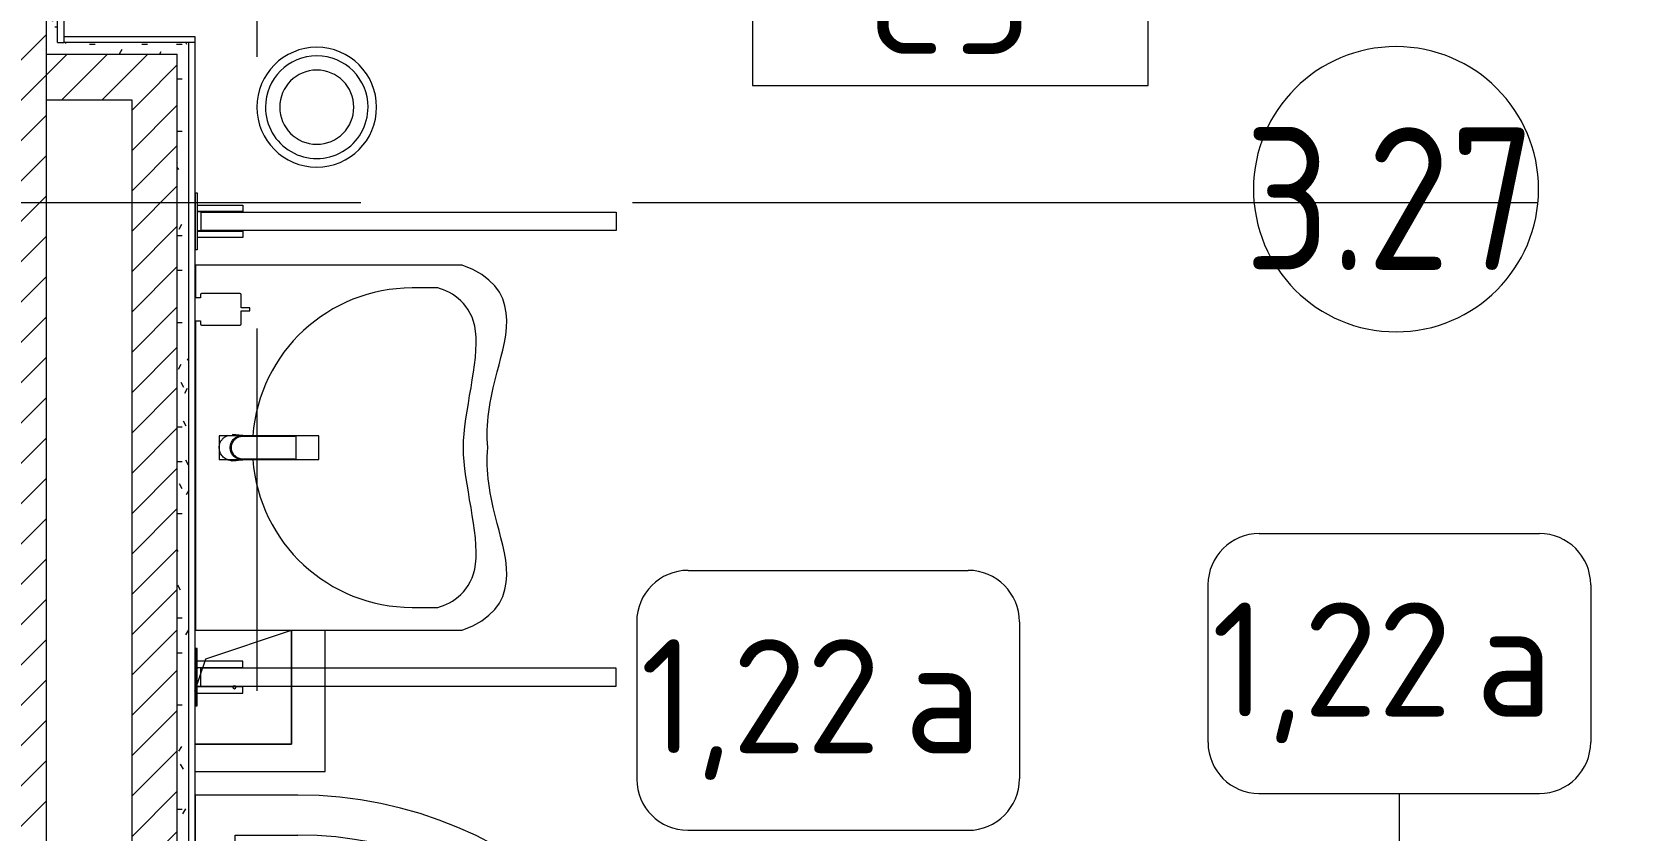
# Model space of a CAD drawing. Header units: millimetres. Extents: x 957 to 67880, y -2706 to 27400.
# Drawn here: x 36736 to 39536, y 6700 to 8099 of the extents above; entities that cross this region are included whole.
import ezdxf

# ---------------------------------------------------------------- set-up
doc = ezdxf.new("R2010")
doc.units = ezdxf.units.MM
doc.linetypes.add('Осевая', pattern=[3175, 635, -476.25, 1587.5, -476.25])
for name, color, linetype, lineweight in [('0-1', 7, 'Continuous', 9), ('A-AREA-IDEN', 7, 'Continuous', 9), ('A-GENM', 7, 'Continuous', 9), ('A-GENM-IDEN', 7, 'Continuous', 9), ('A-WALL', 7, 'Continuous', 9), ('I-FURN-IDEN', 7, 'Continuous', 9), ('I-WALL', 7, 'Continuous', 9), ('P-SANR-FIXT-2', 7, 'Continuous', 13), ('Оси-2', 7, 'Осевая', 9)]:
    doc.layers.add(name, color=color, linetype=linetype, lineweight=lineweight)
doc.layers.add('A-WALL-1', color=9, linetype='Continuous', lineweight=9, true_color=0x808080)
doc.layers.add('P-SANR-FIXT-1', color=9, linetype='Continuous', lineweight=13, true_color=0x808080)
doc.styles.add('GOST Common_3', font='GOST_Common.ttf', dxfattribs={"width": 0.9, "height": 250})
doc.styles.add('GOST Common_4', font='GOST_Common.ttf', dxfattribs={"height": 200})
pattern_1 = [(45, (-57529.54, 0), (-35.35534, 35.35534), [])]
pattern_2 = [(0, (-57529.542, 0), (121.92, 30.48), [10.058, -81.382, 10.058, -81.382, -487.68]), (0, (-57529.542, 0), (121.92, 30.48), [-182.88, 10.058, -172.822, 10.058, -81.382, -213.36]), (0, (-57529.542, 0), (121.92, 30.48), [-457.2, 10.058, -50.902, 10.058, -142.342]), (120, (-57483.822, 15.24), (-87.356454, 90.345817), [10.058, -81.382, 10.058, -81.382, -487.68]), (120, (-57483.822, 15.24), (-87.356454, 90.345817), [-182.88, 10.058, -172.822, 10.058, -81.382, -213.36]), (120, (-57483.822, 15.24), (-87.356454, 90.345817), [-457.2, 10.058, -50.902, 10.058, -142.342]), (240, (-57468.582, 76.2), (-34.563546, -120.825817), [10.058, -81.382, 10.058, -81.382, -487.68]), (240, (-57468.582, 76.2), (-34.563546, -120.825817), [-182.88, 10.058, -172.822, 10.058, -81.382, -213.36]), (240, (-57468.582, 76.2), (-34.563546, -120.825817), [-457.2, 10.058, -50.902, 10.058, -142.342])]

# ---------------------------------------------------------------- blocks, each defined once
blk = doc.blocks.new('GM_Отверстие прямоугольное _в плите_ - Отверстие-V42-План расстановки мебели и оборудования 3 этажа в осях 23-33')
at = {"layer": 'A-GENM'}
for p, q in [((-50, 50), (100, 100)), ((100, 100), (100, -100)), ((100, -100), (100, 100)), ((-69, -7), (-50, 50)), ((100, -100), (-69, -100)), ((-69, -100), (100, -100))]:
    blk.add_line(p, q, dxfattribs=at)
for start, end in [(360, 180), (180, 360)]:
    blk.add_arc((0, 0), 2.5, start, end, dxfattribs=at)
blk = doc.blocks.new('смеситель для раковины - Default-30615600-План расстановки мебели и оборудования 3 этажа в осях 23-33')
at = {"layer": '0-1'}
for p, q in [((21, 151.6), (-21, 151.6)), ((20.3, 111.8), (-20.3, 111.8)), ((-22.8, 2.9), (-21.7, 15.4)), ((-20.7, 17.2), (-20.7, 16.7)), ((-20.3, 19.4), (-20.3, 15.8)), ((20.3, 15.8), (20.3, 19.4)), ((20.8, 16.7), (20.8, 17.2))]:
    blk.add_line(p, q, dxfattribs=at)
at = {"layer": '0-1', "flags": 128}
for points in [[(-21, 151.3), (-21, 147.9), (-21, 145.7), (-21, 145.2), (-21, 144.9), (-21, 144.8), (-21, 144.7), (-21, 144.7)], [(21, 89.1), (21, 88.6), (21, 88.3), (21, 88.3)], [(21.7, 15.4), (22.3, 8.3), (22.8, 2.9)]]:
    blk.add_lwpolyline(points, dxfattribs=at)
at = {"layer": 'P-SANR-FIXT-1'}
for p, q in [((21, 151.6), (-21, 151.6)), ((-21, 151.6), (-21, -23)), ((21, -23), (21, 151.6)), ((-20.3, 111.8), (-20.3, 111.8)), ((-20.3, 111.8), (-20.3, 109.7)), ((20.3, 109.7), (20.3, 111.8)), ((20.3, 111.8), (20.3, 111.8)), ((21.5, 12.6), (21.1, 17.1)), ((21.1, 17.1), (21.5, 12.6)), ((-21, -23), (21, -23))]:
    blk.add_line(p, q, dxfattribs=at)
at = {"layer": 'P-SANR-FIXT-1', "flags": 128}
for points in [[(-21, 144), (-21, 91), (-21, 37.9)], [(21, 37.9), (21, 91), (21, 144)], [(-20.3, 19.4), (-20.3, 60.2), (-20.3, 109.7)], [(20.3, 109.7), (20.3, 60.2), (20.3, 19.4)], [(21, 17.1), (21, 22.3), (21, 27.5), (21, 32.7), (21, 37.9)], [(-20.3, 15.8), (-20.3, 17.1), (-20.3, 18.4)], [(20.3, 18.4), (20.3, 17.1), (20.3, 15.8)], [(21, 15.1), (21, 15.6), (21, 16.1), (21, 16.6), (21, 17.1)], [(22.9, -1.8), (22.4, 2.9), (22, 7.6), (21.5, 12.3)], [(21.5, 12.3), (22, 7.6), (22.4, 2.9), (22.9, -1.8)]]:
    blk.add_lwpolyline(points, dxfattribs=at)
at = {"layer": 'P-SANR-FIXT-1'}
for centre, major_axis, ratio, start_param, end_param in [((-9809.3, 72.1), (-9788.3, 0.5), 0.986286, 3.135948, 3.138103), ((0, 17.2), (20.8, 0), 0.98634, 3.060685, 3.141593), ((0, 17.2), (20.8, 0), 0.98634, 3.141593, 3.383086), ((0, 17.2), (20.8, 0), 0.98634, 3.707105, 3.769911), ((0, 17.2), (20.8, 0), 0.98634, 5.654867, 5.717635), ((0, 17.2), (-20.8, 0), 0.98634, 2.900099, 3.141593), ((0, 17.2), (20.8, 0), 0.98634, 0, 0.080911), ((0, 17.2), (20.8, 0), 0.98634, 4.154533, 5.270098)]:
    blk.add_ellipse(centre, major_axis=major_axis, ratio=ratio, start_param=start_param, end_param=end_param, dxfattribs=at)
for points, knots in [([(-21, 151.6), (-21, 151.7), (-21, 151.5), (-21, 150.5), (-21, 148.7), (-21, 146.9), (-21, 145.2), (-21, 144.4), (-21, 144)], [0.4444444, 0.4444444, 0.4444444, 0.4444444, 0.5555556, 0.6666667, 0.7777778, 0.8888889, 0.9444444, 1, 1, 1, 1]), ([(21, 144), (21, 144.4), (21, 145.2), (21, 146.9), (21, 148.7), (21, 150.5), (21, 151.5), (21, 151.7), (21, 151.6)], [0, 0, 0, 0, 0.0555556, 0.1111111, 0.2222222, 0.3333333, 0.4444444, 0.5555556, 0.5555556, 0.5555556, 0.5555556]), ([(-21.8, 13.9), (-21.8, 14.6), (-21.7, 16.1), (-21.6, 18.9), (-21.5, 22.1), (-21.5, 25.2), (-21.4, 27.9), (-21.4, 30), (-21.4, 31.8), (-21.3, 33.4), (-21.3, 34.5), (-21.3, 35.6), (-21.3, 37), (-21.3, 38.7), (-21.2, 41), (-21.2, 44.2), (-21.2, 48.8), (-21.1, 54.3), (-21.1, 59.3), (-21.1, 63.2), (-21.1, 66.1), (-21.1, 68.8), (-21.1, 72.5), (-21, 78.9), (-21, 84.5), (-21, 88.1)], [0, 0, 0, 0, 0.083333, 0.166667, 0.25, 0.333333, 0.375, 0.416667, 0.458333, 0.479167, 0.5, 0.520833, 0.541667, 0.583333, 0.625, 0.666667, 0.708333, 0.75, 0.791667, 0.8125, 0.833333, 0.854167, 0.875, 0.916667, 1, 1, 1, 1]), ([(21, 88.1), (21, 84.5), (21, 78.9), (21.1, 72.5), (21.1, 68.8), (21.1, 66.1), (21.1, 63.2), (21.1, 59.3), (21.2, 54.3), (21.2, 48.8), (21.2, 44.2), (21.3, 41), (21.3, 38.7), (21.3, 37), (21.3, 35.6), (21.3, 34.5), (21.3, 33.4), (21.4, 31.8), (21.4, 30), (21.4, 27.9), (21.5, 25.2), (21.5, 22.1), (21.6, 18.9), (21.7, 16.1), (21.8, 14.6), (21.8, 13.9)], [0, 0, 0, 0, 0.083333, 0.125, 0.145833, 0.166667, 0.1875, 0.208333, 0.25, 0.291667, 0.333333, 0.375, 0.416667, 0.458333, 0.479167, 0.5, 0.520833, 0.541667, 0.583333, 0.625, 0.666667, 0.75, 0.833333, 0.916667, 1, 1, 1, 1]), ([(-21.6, 12.6), (-21.6, 12.3), (-21.7, 11.4), (-21.9, 9.3), (-22.1, 7.6), (-22.4, 5.3), (-22.6, 3), (-22.8, 1.4), (-22.9, 0.3)], [0.2588819, 0.2588819, 0.2588819, 0.2588819, 0.3, 0.4, 0.6, 0.7, 0.8, 1, 1, 1, 1]), ([(-22.6, 3.6), (-22.6, 3.8), (-22.5, 4.4), (-22.4, 5.5), (-22.3, 6.9), (-22.2, 8.4), (-22, 10.9), (-21.9, 12.9), (-21.8, 13.9)], [0.3178487, 0.3178487, 0.3178487, 0.3178487, 0.375, 0.5, 0.625, 0.75, 0.875, 1, 1, 1, 1]), ([(21, 15.1), (20.9, 14), (20.5, 11.7), (19.3, 8.5), (17.6, 5.5), (14.8, 1.9), (11.1, -0.9), (6.8, -2.8), (3.4, -3.6), (0, -3.8), (-4.5, -3.5), (-10.1, -1.7), (-14.7, 1.9), (-17.6, 5.5), (-19.3, 8.4), (-20.5, 11.7), (-20.9, 13.9), (-21, 15)], [0, 0, 0, 0, 0.055556, 0.111111, 0.166667, 0.222222, 0.333333, 0.388889, 0.444444, 0.5, 0.555556, 0.666667, 0.777778, 0.833333, 0.888889, 0.944444, 1, 1, 1, 1]), ([(20.3, 19.4), (20.3, 18.2), (20.2, 15.9), (19.3, 12.3), (18, 9.6), (16.8, 7.5), (15.7, 6), (14.5, 4.7), (12.8, 3), (10.4, 1.2), (7.1, -0.4), (2.4, -1.7), (-2.5, -1.7), (-7.1, -0.4), (-10.9, 1.5), (-13.6, 3.7), (-15.4, 5.7), (-16.5, 7.1), (-17.7, 9), (-18.9, 11.5), (-20, 15), (-20.3, 17.7), (-20.3, 19.4)], [0, 0, 0, 0, 0.055556, 0.111111, 0.166667, 0.194444, 0.222222, 0.25, 0.277778, 0.333333, 0.388889, 0.444444, 0.555556, 0.611111, 0.666667, 0.75, 0.770833, 0.791667, 0.833333, 0.875, 0.916667, 1, 1, 1, 1]), ([(20.3, 15.8), (20.3, 13.7), (19.8, 10.7), (17.9, 6.9), (16.3, 4.7), (14.8, 3.1), (13, 1.5), (11.1, 0.2), (9, -0.8), (7.3, -1.5), (5.5, -2), (3.6, -2.4), (1.4, -2.7), (-0.9, -2.7), (-3.3, -2.5), (-5.5, -2), (-7.7, -1.3), (-9.8, -0.4), (-11.7, 0.6), (-13.5, 1.9), (-15.1, 3.4), (-16.9, 5.4), (-19.5, 9.5), (-20.3, 13.2), (-20.3, 15.8)], [0, 0, 0, 0, 0.111111, 0.166667, 0.222222, 0.25, 0.277778, 0.333333, 0.361111, 0.388889, 0.416667, 0.444444, 0.479167, 0.513889, 0.548611, 0.583333, 0.618056, 0.652778, 0.6875, 0.722222, 0.756944, 0.791667, 0.861111, 1, 1, 1, 1]), ([(21.1, 19.2), (21.3, 18.6), (21.7, 16.8), (21.8, 15.1), (21.8, 13.9)], [0.8206896, 0.8206896, 0.8206896, 0.8206896, 0.8888889, 1, 1, 1, 1]), ([(22.9, 0.3), (22.8, 1.7), (22.5, 4.5), (22, 8.6), (21.7, 11.3), (21.6, 12.6)], [0, 0, 0, 0, 0.25, 0.5, 0.7345509, 0.7345509, 0.7345509, 0.7345509]), ([(21.6, 12.6), (21.6, 12), (21.8, 10.7), (22, 8.7), (22.2, 6.9), (22.4, 5.5), (22.5, 4.5), (22.6, 3.4), (22.7, 2.4), (22.8, 1.5), (22.9, 0.8), (22.9, 0.4), (22.9, 0.3)], [0.2653064, 0.2653064, 0.2653064, 0.2653064, 0.375, 0.5, 0.625, 0.6875, 0.75, 0.8125, 0.875, 0.9375, 0.96875, 1, 1, 1, 1]), ([(21.8, 13.9), (21.8, 13.3), (21.9, 11.9), (22, 10), (22.2, 8.4), (22.2, 7.3), (22.3, 6.4), (22.4, 5.2), (22.6, 3.7), (22.8, 2), (22.9, 0.8), (22.9, 0.3)], [0, 0, 0, 0, 0.083333, 0.166667, 0.25, 0.333333, 0.416667, 0.5, 0.666667, 0.833333, 1, 1, 1, 1]), ([(22.1, 7), (22.2, 6.5), (22.8, 4.3), (23, 2), (22.9, 0.3)], [0.8, 0.8, 0.8, 0.8, 0.85, 1, 1, 1, 1]), ([(22.9, -1.8), (22.6, -4.5), (21.7, -8.2), (19.1, -12.8), (16.7, -15.9), (13.7, -18.5), (10.4, -20.6), (6.8, -22.1), (3.4, -22.8), (0.5, -23), (-2.9, -22.9), (-6.8, -22.1), (-10.7, -20.5), (-13.4, -18.7), (-15.3, -17.2), (-17, -15.4), (-19, -12.9), (-20.6, -10.1), (-21.5, -8), (-21.7, -7.4)], [0, 0, 0, 0, 0.1111111, 0.1666667, 0.2222222, 0.2777778, 0.3333333, 0.3888889, 0.4444444, 0.4791667, 0.5138889, 0.5833333, 0.6527778, 0.6875, 0.7222222, 0.7569444, 0.7916667, 0.8611111, 0.8888889, 0.8888889, 0.8888889, 0.8888889])]:
    blk.add_open_spline(points, degree=3, knots=knots, dxfattribs=at)
for points in [[(21, 37.9), (21, 36.1), (21, 32.7), (21.1, 27.5), (21.1, 22.3), (21.1, 18.8), (21.1, 17.1)], [(-22.9, 0.3), (-23, 2.1), (-22.8, 3.8), (-22.4, 5.5)], [(-21.8, 13.9), (-21.8, 15.7), (-21.5, 17.5), (-21.1, 19.2)], [(-21.1, 17.1), (-21.2, 16.5), (-21.3, 15.4), (-21.4, 14.3), (-21.5, 13.7)], [(-21.1, 17.1), (-21.1, 16.7), (-21.1, 16), (-21, 15.3), (-21, 15)], [(21.1, 17.1), (21.1, 16.7), (21.1, 16.1), (21, 15.4), (21, 15.1)], [(21.5, 12.9), (21.4, 14.3), (21.2, 15.7), (21.1, 17.1)], [(21.1, 17.1), (21.1, 16.7), (21.2, 16), (21.3, 15), (21.4, 13.9), (21.5, 13.2), (21.5, 12.9)], [(22.9, 0.3), (22.9, -0.1), (22.9, -0.4), (22.9, -0.8)]]:
    blk.add_open_spline(points, degree=3, dxfattribs=at)
blk = doc.blocks.new('TOY_Диспансер мыло - Дозатор Elegance new 11654 019001 хром-30721027-План расстановки мебели и оборудования 3 этажа в осях 23-33')
at = {"layer": 'A-GENM'}
for p, q in [((97.5, 84.7), (97.5, 17)), ((122.2, 86.7), (99.5, 86.7)), ((127.9, 101.6), (122.2, 101.6)), ((122.2, 101.6), (122.2, 86.7)), ((127.9, 86.7), (127.9, 101.6)), ((150.5, 86.7), (127.9, 86.7)), ((152.5, 17), (152.5, 84.7)), ((99.5, 15), (105, 15)), ((105, 15), (105, 5.5)), ((145, 5.5), (145, 15)), ((145, 15), (150.5, 15))]:
    blk.add_line(p, q, dxfattribs=at)
for centre, start, end in [((99.5, 84.7), 90, 180), ((150.5, 84.7), 360, 90), ((99.5, 17), 180, 270), ((150.5, 17), 270, 360)]:
    blk.add_arc(centre, 2, start, end, dxfattribs=at)
blk = doc.blocks.new('мусорная корзина - Round_ Metal-30590745-План расстановки мебели и оборудования 3 этажа в осях 23-33')
at = {"layer": 'P-SANR-FIXT-1'}
for radius, start, end in [(105, 0, 180), (90, 360, 180), (65, 0, 180), (105, 180, 360), (90, 180, 360), (65, 180, 360)]:
    blk.add_arc((0, 0), radius, start, end, dxfattribs=at)
blk = doc.blocks.new('поддон угловой - 900х900-30799906-План расстановки мебели и оборудования 3 этажа в осях 23-33')
at = {"layer": 'P-SANR-FIXT-1'}
for p, q in [((-270, 450), (-450, 450)), ((-450, 450), (-450, -449.9)), ((-380, 115.7), (-380, 380)), ((-380, 380), (-270, 380)), ((-380, 45), (-380, 68.7)), ((-380, -380), (-380, -177)), ((380, -270), (380, -380)), ((450, -291), (450, -270)), ((380, -380), (-380, -380)), ((369.3, -450), (414.1, -450))]:
    blk.add_line(p, q, dxfattribs=at)
for centre, radius, start, end in [((-270, -270), 720, 360, 90), ((-270, -270), 650, 0, 90), ((-290, -290), 25, 90, 270), ((-290, -290), 25, 270, 90)]:
    blk.add_arc(centre, radius, start, end, dxfattribs=at)
blk = doc.blocks.new('SND_Умывальник МГН_Jika - гибкая подводка_ 640х550х165 PN6_3_ ХВ_ГВ накидная гайка BP DN15_ К-гл_кон_ П DN 50-31400838-План расстановки мебели и оборудования 3 этажа в осях 23-33')
at = {"layer": 'P-SANR-FIXT-1'}
for p, q in [((222.5, 0), (-320, 0)), ((-320, 0), (-320, -468)), ((320, 0), (262.5, 0)), ((320, -468), (320, 0)), ((-280, -380), (-280, -425)), ((280, -425), (280, -380))]:
    blk.add_line(p, q, dxfattribs=at)
for start, end in [(94.3061, 180), (0, 85.696)]:
    blk.add_arc((0, -380), 280, start, end, dxfattribs=at)
for points, knots in [([(-280, -425), (-272.8, -450.8), (-229.3, -523.4), (-61.7, -470), (0, -470)], [-0.6664917, -0.6664917, -0.6664917, -0.6664917, -0.3523534, 0, 0, 0, 0]), ([(0, -470), (61.7, -470), (229.3, -523.4), (272.8, -450.8), (280, -425)], [-0.6664917, -0.6664917, -0.6664917, -0.6664917, -0.3141383, 0, 0, 0, 0]), ([(-320, -468), (-281.1, -574.8), (-131.1, -523.5), (-41.2, -508.8), (0, -512.9)], [0, 0, 0, 0, 0.3972744, 0.715552, 0.715552, 0.715552, 0.715552]), ([(0, -512.9), (41.2, -508.8), (131.1, -523.5), (281.1, -574.8), (320, -468)], [0, 0, 0, 0, 0.3182776, 0.715552, 0.715552, 0.715552, 0.715552])]:
    blk.add_open_spline(points, degree=3, knots=knots, dxfattribs=at)
blk = doc.blocks.new('Plumbing_Drainage_hansgrohe_56248XXX-RainDrain-Point-Complete-set-po - 800 Stainless Steel Optic-30807005-План расстановки мебели и оборудования 3 этажа в осях 23-33')
at = {"layer": 'P-SANR-FIXT-1'}
for p, q in [((158.5, -158.5), (158.5, 89)), ((-69.8, -158.5), (158.5, -158.5))]:
    blk.add_line(p, q, dxfattribs=at)
blk = doc.blocks.new('132_МГН_Поручень для унитаза_тип откидной - ПР 1Р-V209-План расстановки мебели и оборудования 3 этажа в осях 23-33')
at = {"layer": 'A-GENM'}
for p, q in [((-16, 738), (-16, 9.5)), ((16, 738), (-16, 738)), ((16, 9.5), (16, 738)), ((-28.2, 83), (-28.2, 3)), ((-17, 83), (-28.2, 83)), ((-17, 3), (-17, 83)), ((17, 83), (17, 3)), ((28.2, 83), (17, 83)), ((28.2, 3), (28.2, 83)), ((-50, 3), (-50, 0)), ((50, 3), (-50, 3)), ((-17, 3), (-28.2, 3)), ((-16, 9.5), (-16.6, 8.9)), ((-16.6, 8.9), (-16.6, 4.2)), ((16, 9.5), (-16, 9.5)), ((16, 9.5), (16.6, 8.9)), ((16.6, 8.9), (16.6, 4.2)), ((28.2, 3), (17, 3)), ((50, 0), (50, 3)), ((-50, 0), (50, 0))]:
    blk.add_line(p, q, dxfattribs=at)
for centre, start, end in [((-15.3, 4.2), 180, 270), ((15.3, 4.2), 270, 360)]:
    blk.add_arc(centre, 1.24, start, end, dxfattribs=at)
blk = doc.blocks.new('132_МГН_Поручень для унитаза_тип откидной - ПР 1Р-18619933-План расстановки мебели и оборудования 3 этажа в осях 23-33')
at = {"layer": 'A-GENM'}
for p, q in [((-50, -3), (-50, 0)), ((-50, 0), (50, 0)), ((50, 0), (50, -3)), ((50, -3), (-50, -3)), ((-17, -3), (-28.2, -3)), ((-28.2, -83), (-28.2, -3)), ((-17, -3), (-17, -83)), ((-16.6, -8.9), (-16.6, -4.2)), ((-16, -9.5), (-16.6, -8.9)), ((16, -9.5), (-16, -9.5)), ((-16, -738), (-16, -9.5)), ((16, -9.5), (16.6, -8.9)), ((16, -9.5), (16, -738)), ((16.6, -8.9), (16.6, -4.2)), ((28.2, -3), (17, -3)), ((17, -83), (17, -3)), ((28.2, -3), (28.2, -83)), ((-17, -83), (-28.2, -83)), ((28.2, -83), (17, -83)), ((16, -738), (-16, -738))]:
    blk.add_line(p, q, dxfattribs=at)
for centre, start, end in [((-15.3, -4.2), 90, 180), ((15.3, -4.2), 0, 90)]:
    blk.add_arc(centre, 1.24, start, end, dxfattribs=at)
blk = doc.blocks.new('Марка_Помещения - Номер-25198446-План расстановки мебели и оборудования 3 этажа в осях 23-33')
at = {"layer": 'A-AREA-IDEN'}
for start, end in [(360, 180), (180, 360)]:
    blk.add_arc((0, 0), 2.5, start, end, dxfattribs=at)
blk = doc.blocks.new('Марка_Мебель - В прямоуг_Balcon_Марка-25523697-План расстановки мебели и оборудования 3 этажа в осях 23-33')
at = {"layer": 'I-FURN-IDEN'}
for p, q in [((-2.455, 2.278), (2.455, 2.278)), ((-3.355, 1.378), (-3.355, -1.384)), ((3.355, 1.378), (3.355, -1.378)), ((-2.461, -2.278), (2.455, -2.278))]:
    blk.add_line(p, q, dxfattribs=at)
for centre, radius, start, end in [((-2.455, 1.378), 0.9, 90, 180), ((2.455, 1.378), 0.9, 0, 90), ((-2.461, -1.384), 0.893, 180, 270), ((2.455, -1.378), 0.9, 270, 0)]:
    blk.add_arc(centre, radius, start, end, dxfattribs=at)
blk = doc.blocks.new('Mark Reiling - Mark Reiling-26174330-План расстановки мебели и оборудования 3 этажа в осях 23-33')
at = {"layer": 'A-GENM-IDEN'}
for p, q in [((-3.47, 1.49), (-3.47, -1.663)), ((-3.47, 1.49), (3.47, 1.49)), ((3.47, 1.49), (-3.47, 1.49)), ((-3.47, 1.49), (-3.47, -1.663)), ((3.47, -1.663), (3.47, 1.49)), ((3.47, -1.663), (3.47, 1.49)), ((-3.47, -1.663), (3.47, -1.663)), ((-3.47, -1.663), (3.47, -1.663))]:
    blk.add_line(p, q, dxfattribs=at)

msp = doc.modelspace()

# ---------------------------------------------------------------- hatches: boundary and pattern name
at = {"layer": 'I-WALL'}
h = msp.add_hatch(dxfattribs=at)
h.set_pattern_fill('FP_5', color=256, style=0, pattern_type=2)
h.set_pattern_definition(pattern_1)
h.paths.add_polyline_path([(36760.5, 5400), (36760.5, 10380), (36680.5, 10380), (36680.5, 5400)])
h = msp.add_hatch(dxfattribs=at)
h.set_pattern_fill('FP_35', color=256, style=0, pattern_type=2)
h.set_pattern_definition(pattern_2)
h.paths.add_polyline_path([(36780.5, 8060), (36780.5, 10000), (36760.5, 10000), (36760.5, 8060), (36770.8, 8060)])
h = msp.add_hatch(dxfattribs=at)
h.set_pattern_fill('FP_35', color=256, style=0, pattern_type=2)
h.set_pattern_definition(pattern_2)
h.paths.add_polyline_path([(36910.5, 8060), (37010.5, 8060), (37010.5, 8080), (36780.5, 8080), (36780.5, 8060), (36861, 8060)])
h = msp.add_hatch(dxfattribs=at)
h.set_pattern_fill('FP_5', color=256, style=0, pattern_type=2)
h.set_pattern_definition(pattern_1)
h.paths.add_polyline_path([(36760.5, 7980), (36990.5, 7980), (36990.5, 8060), (36760.5, 8060)])
h = msp.add_hatch(dxfattribs=at)
h.set_pattern_fill('FP_35', color=256, style=0, pattern_type=2)
h.set_pattern_definition(pattern_2)
h.paths.add_polyline_path([(36990.5, 5830), (37010.5, 5830), (37010.5, 8060), (36990.5, 8060), (36990.5, 5848.7)])
h = msp.add_hatch(dxfattribs=at)
h.set_pattern_fill('FP_5', color=256, style=0, pattern_type=2)
h.set_pattern_definition(pattern_1)
h.paths.add_polyline_path([(36910.5, 5830), (36990.5, 5830), (36990.5, 7980), (36910.5, 7980), (36910.5, 5862.4)])

# ---------------------------------------------------------------- linework, layer by layer
at = {"layer": 'A-WALL'}
msp.add_line((36760.5, 8060), (36990.5, 8060), dxfattribs=at)
at = {"layer": 'A-WALL-1'}
for p, q in [((36760.5, 10000), (36760.5, 5400)), ((36780.5, 8080), (36780.5, 9980)), ((37010.5, 8080), (36791.5, 8080)), ((37010.5, 5850), (37010.5, 8080)), ((36990.5, 5830), (36990.5, 8060)), ((36760.5, 7980), (36910.5, 7980)), ((36910.5, 7980), (36910.5, 5830))]:
    msp.add_line(p, q, dxfattribs=at)
at = {"layer": 'I-FURN-IDEN'}
msp.add_line((39133.1, 5681), (39133.1, 6763.8), dxfattribs=at)
at = {"layer": 'I-WALL'}
for p, q in [((36791.5, 9969), (36791.5, 8080)), ((36780.5, 8080), (36791.5, 8080)), ((36791.5, 8091), (37021.5, 8091)), ((37021.5, 8080), (37010.5, 8080)), ((37021.5, 8091), (37021.5, 5861))]:
    msp.add_line(p, q, dxfattribs=at)
at = {"layer": 'Оси-2'}
for p, q in [((37130.5, 593.7), (37130.5, 19191.6)), ((27152.2, 7800), (65200.5, 7800))]:
    msp.add_line(p, q, dxfattribs=at)

# ---------------------------------------------------------------- block references
at = {"layer": 'A-AREA-IDEN', "xscale": 99.99999999999993, "yscale": 99.99999999999993, "zscale": 99.99999999999993}
msp.add_blockref('Марка_Помещения - Номер-25198446-План расстановки мебели и оборудования 3 этажа в осях 23-33', (39127.3, 7823), dxfattribs=at)
at = {"layer": 'A-GENM'}
msp.add_blockref('GM_Отверстие прямоугольное _в плите_ - Отверстие-V42-План расстановки мебели и оборудования 3 этажа в осях 23-33', (37090.5, 6950), dxfattribs=at)
at = {"layer": 'A-GENM-IDEN', "xscale": 99.99999999999993, "yscale": 99.99999999999993, "zscale": 99.99999999999993}
msp.add_blockref('Mark Reiling - Mark Reiling-26174330-План расстановки мебели и оборудования 3 этажа в осях 23-33', (38345.8, 8171.1), dxfattribs=at)
at = {"layer": 'I-FURN-IDEN', "xscale": 99.99999999999993, "yscale": 99.99999999999993, "zscale": 99.99999999999993}
for p in [(39133.1, 6991.6), (38131.5, 6927.1)]:
    msp.add_blockref('Марка_Мебель - В прямоуг_Balcon_Марка-25523697-План расстановки мебели и оборудования 3 этажа в осях 23-33', p, dxfattribs=at)
at = {"layer": 'P-SANR-FIXT-1'}
for name, p, rotation in [('мусорная корзина - Round_ Metal-30590745-План расстановки мебели и оборудования 3 этажа в осях 23-33', (37235, 7966.8), 180), ('SND_Умывальник МГН_Jika - гибкая подводка_ 640х550х165 PN6_3_ ХВ_ГВ накидная гайка BP DN15_ К-гл_кон_ П DN 50-31400838-План расстановки мебели и оборудования 3 этажа в осях 23-33', (37022.2, 7370), 89.99999999999977), ('смеситель для раковины - Default-30615600-План расстановки мебели и оборудования 3 этажа в осях 23-33', (37087, 7370), 269.9999999999995)]:
    msp.add_blockref(name, p, dxfattribs=dict(at, rotation=rotation))
for name, p in [('Plumbing_Drainage_hansgrohe_56248XXX-RainDrain-Point-Complete-set-po - 800 Stainless Steel Optic-30807005-План расстановки мебели и оборудования 3 этажа в осях 23-33', (37091.2, 6961)), ('поддон угловой - 900х900-30799906-План расстановки мебели и оборудования 3 этажа в осях 23-33', (37472.1, 6310.9))]:
    msp.add_blockref(name, p, dxfattribs=at)
at = {"layer": 'P-SANR-FIXT-2'}
for name, p, rotation in [('132_МГН_Поручень для унитаза_тип откидной - ПР 1Р-18619933-План расстановки мебели и оборудования 3 этажа в осях 23-33', (37022.2, 7766.7), 89.99999999999942), ('TOY_Диспансер мыло - Дозатор Elegance new 11654 019001 хром-30721027-План расстановки мебели и оборудования 3 этажа в осях 23-33', (37016, 7737.5), 270), ('132_МГН_Поручень для унитаза_тип откидной - ПР 1Р-V209-План расстановки мебели и оборудования 3 этажа в осях 23-33', (37022.2, 6967.7), 270.0000000000001)]:
    msp.add_blockref(name, p, dxfattribs=dict(at, rotation=rotation))

# ---------------------------------------------------------------- texts
at = {"layer": 'A-AREA-IDEN', "insert": (38861.5, 7931.5), "char_height": 250, "width": 663.797, "attachment_point": 1, "style": 'GOST Common_3'}
msp.add_mtext('3.27', dxfattribs=at)
at = {"layer": 'A-GENM-IDEN', "char_height": 200, "width": 176.371, "attachment_point": 1, "style": 'GOST Common_4'}
for s, insert in [('\\fGOST Common|b0|i0|c204|p34|;С', (38203.7, 8260.2)), ('\\fGOST Common|b0|i0|c204|p34|;5', (38349.3, 8260.2))]:
    msp.add_mtext(s, dxfattribs=dict(at, insert=insert))
at = {"layer": 'I-FURN-IDEN', "char_height": 200, "attachment_point": 1, "style": 'GOST Common_4'}
for s, insert, width in [('1,22', (38804.1, 7098.6), 561.181), ('1,22', (37802.5, 7034.2), 561.181), ('\\fGOST Common|b0|i0|c204|p34|;а', (39267.1, 7098.6), 200.422), ('\\fGOST Common|b0|i0|c204|p34|;а', (38265.5, 7034.2), 200.422)]:
    msp.add_mtext(s, dxfattribs=dict(at, insert=insert, width=width))

doc.saveas('drawing.dxf')
